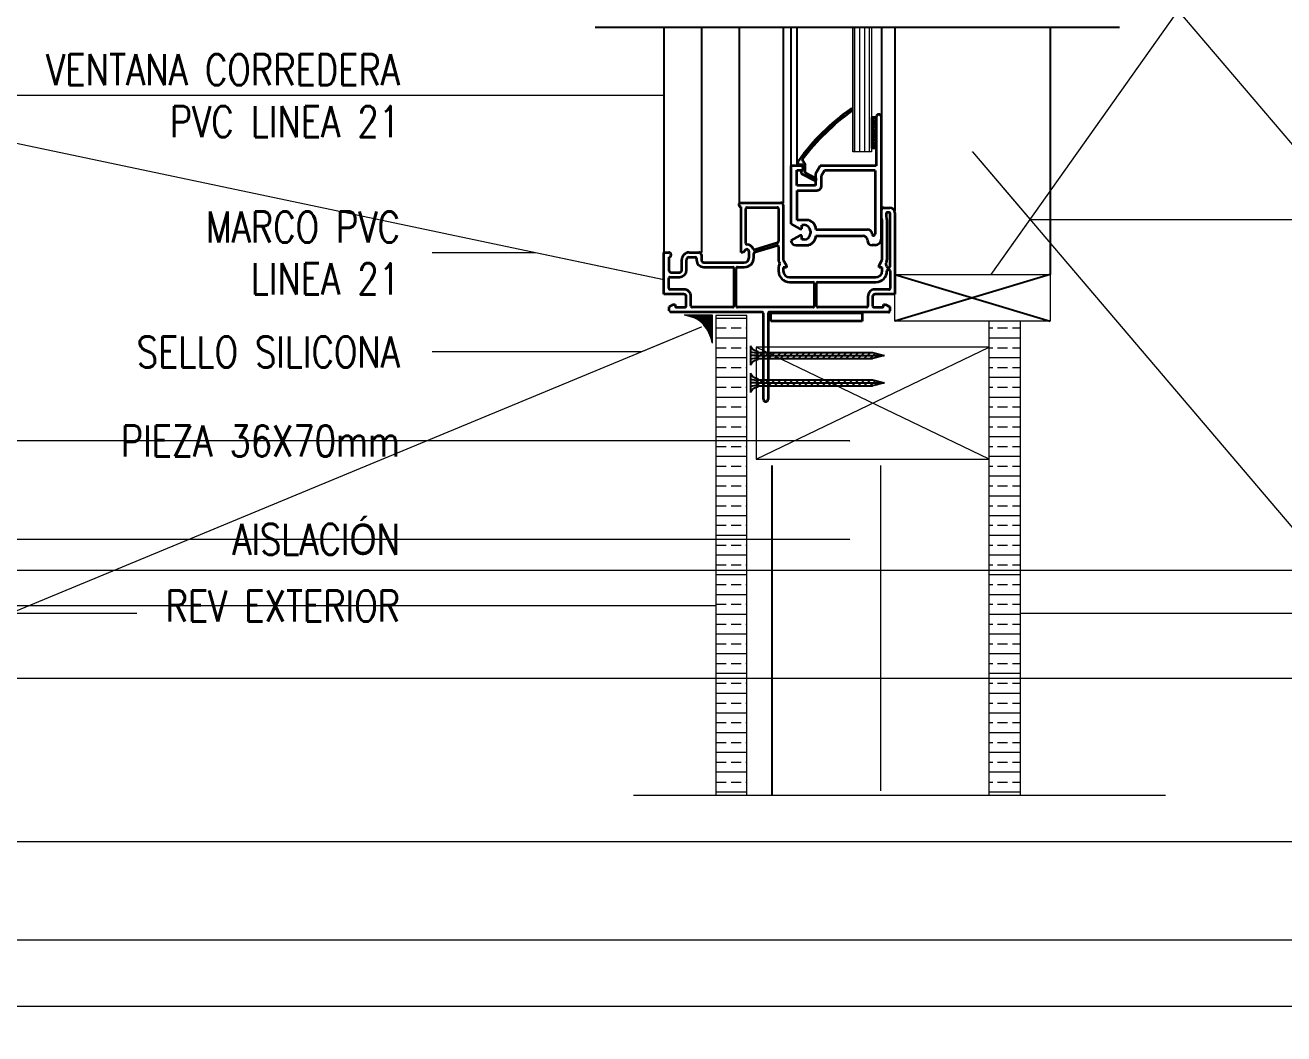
# Model space of a CAD drawing. Header units: metres. Extents: x -2 to 690, y -116 to 73.
# Drawn here: x 182.8921 to 183.2971, y 32.9016 to 33.2261 of the extents above; entities that cross this region are included whole.
import ezdxf

# ---------------------------------------------------------------- set-up
doc = ezdxf.new("R2010")
doc.units = ezdxf.units.M
doc.header["$LTSCALE"] = 5
doc.header["$MEASUREMENT"] = 0
doc.layers.get('0').update_dxf_attribs({"color": 30})
doc.layers.get('DEFPOINTS').update_dxf_attribs({"color": 210})
doc.layers.add('_AUX', color=210, linetype='Continuous', lineweight=18, plot=False)
for name, color, linetype, lineweight in [('A-ANNO-SYMB', 3, 'Continuous', 18), ('A-ANNO-TEXT', 3, 'Continuous', 18), ('A-DETL-PATT', 8, 'Continuous', 18), ('A-ELEV-MBE1', 7, 'Continuous', 35), ('A-ELEV-MBE2', 4, 'Continuous', 25), ('A-FURN', 8, 'Continuous', 18), ('A-WALL-PATT', 8, 'Continuous', 18), ('A-WALL-STUD', 3, 'Continuous', 18)]:
    doc.layers.add(name, color=color, linetype=linetype, lineweight=lineweight)
doc.styles.add('E-ROMANS', font='romans.shx', dxfattribs={"width": 0.8})
doc.dimstyles.new('E-0100_TICK_12', dxfattribs={"dimscale": 0.001, "dimtxt": 120, "dimasz": 120, "dimexe": 60, "dimexo": 40, "dimgap": 60, "dimtad": 0, "dimzin": 0, "dimdsep": 46, "dimtxsty": 'E-ROMANS', "dimblk": 'OBLIQUE', "dimcen": 60, "dimclrd": 256, "dimclre": 256, "dimclrt": 256, "dimadec": 0, "dimazin": 0, "dimtfac": 1, "dimtmove": 1, "dimatfit": 3, "dimldrblk": 'OPEN90', "dimfxl": 1, "dimtfill": 1, "dimtolj": 1, "dimtzin": 0, "dimlwd": -1, "dimarcsym": 0})
pattern_1 = [(0, (-387.7949633107692, 9.630534740723377), (0, 0.00635), []), (0, (-387.7949633107692, 9.633709740723376), (0, 0.00635), [0.003175, -0.0015875])]

# ---------------------------------------------------------------- blocks, each defined once
blk = doc.blocks.new('_Oblique')
at = {"color": 0, "linetype": 'ByBlock', "lineweight": -2}
blk.add_line((-0.5, -0.5), (0.5, 0.5), dxfattribs=at)

msp = doc.modelspace()

# ---------------------------------------------------------------- hatches: boundary and pattern name
at = {"layer": 'A-DETL-PATT'}
h = msp.add_hatch(dxfattribs=at)
h.set_pattern_fill('LINE', color=256, scale=0.0001, angle=45, style=0)
h.set_pattern_definition([(45, (-387.7949633107692, 9.630534740723377), (-0.0002245064030267288, 0.0002245064030267289), [])])
edge = h.paths.add_edge_path()
edge.add_line((183.1132089409314, 33.13284622536403), (183.1041418948727, 33.13284622536403))
edge.add_spline(control_points=[(183.1041418948728, 33.13284622536403), (183.1078364630831, 33.13211709097041), (183.1095518500171, 33.13090981076485), (183.110818958785, 33.12922620784039)], knot_values=[1, 1, 1, 1, 2, 2, 2, 2], weights=[1, 1, 1, 1], degree=3, periodic=0)
edge.add_spline(control_points=[(183.110818958785, 33.12922620784039), (183.1121920432144, 33.1274017954328), (183.1128806782382, 33.12522881485884), (183.1132089409313, 33.12381926815388)], knot_values=[0, 0, 0, 0, 1, 1, 1, 1], weights=[1, 1, 1, 1], degree=3, periodic=0)
edge.add_line((183.1132089409313, 33.12381926815342), (183.1132089409314, 33.13284622536403))
h = msp.add_hatch(dxfattribs=at)
h.set_pattern_fill('BRASS', color=256, scale=0.001, style=0)
h.set_pattern_definition(pattern_1)
h.paths.add_polyline_path([(183.1242767439545, 33.13269084430186), (183.1142767439547, 33.13269084430187), (183.1142767439545, 32.97836472220384), (183.1242767439545, 32.97836472220384)])
h = msp.add_hatch(dxfattribs=at)
h.set_pattern_fill('BRASS', color=256, scale=0.001, style=0)
h.set_pattern_definition(pattern_1)
h.paths.add_polyline_path([(183.2122811363775, 33.13090319648282), (183.2022811363775, 33.13090319648282), (183.2022811363775, 32.97836472220384), (183.2122811363776, 32.97836472220384)])

# ---------------------------------------------------------------- linework, layer by layer
at = {"layer": '_AUX'}
msp.add_lwpolyline([(183.0877977229813, 32.97836472220384), (183.2589925913647, 32.97836472220384)], dxfattribs=at)
at = {"layer": 'A-ANNO-SYMB'}
for p, q in [((183.1584081331951, 33.22535828078063), (183.1584081331951, 33.18537549592102)), ((183.1584081331951, 33.18537549592102), (183.1584081331951, 33.22535828078063)), ((183.159022593127, 33.18537549592102), (183.159022593127, 33.22535828078063)), ((183.1606153285523, 33.18537549592102), (183.1606153285523, 33.22535828078063)), ((183.1622080639775, 33.18537549592102), (183.1622080639775, 33.22535828078063)), ((183.1638007993954, 33.18537549592102), (183.1638007993954, 33.22535828078063)), ((183.1644279206214, 33.22535828078063), (183.1644279206214, 33.18537549592102)), ((183.1644279206214, 33.22535828078063), (183.1644279206214, 33.18537549592102)), ((183.1644279206214, 33.18650022555622), (183.1644279206214, 33.19653320460012)), ((183.1644279206214, 33.18537549592102), (183.1584081331951, 33.18537549592102)), ((183.164364712857, 33.18537549592102), (183.1610759089001, 33.18537549592102)), ((183.1132089409313, 33.13284622536403), (183.1041418948728, 33.13284622536403)), ((183.1132089409313, 33.12381926815388), (183.1132089409313, 33.13284622536403)), ((183.1242767439545, 33.13269084430186), (183.1142767439545, 33.13269084430186))]:
    msp.add_line(p, q, dxfattribs=at)
msp.add_lwpolyline([(183.1719363848805, 33.14595266506322), (183.2219363848805, 33.14595266506322), (183.2219363848804, 33.13090319648282), (183.1719363848805, 33.13090319648282)], close=True, dxfattribs=at)
for points in [[(183.1142767439545, 33.13269084430186), (183.1142767439545, 32.97836472220384)], [(183.1242767439545, 32.97836472220384), (183.1242767439545, 33.13269084430186)], [(183.2022811363775, 32.97836472220384), (183.2022811363775, 33.13090319648282)], [(183.2122811363775, 33.13090319648282), (183.2122811363775, 32.97836472220384)]]:
    msp.add_lwpolyline(points, dxfattribs=at)
msp.add_open_spline([(183.1132089409313, 33.12381926815388), (183.1128806782382, 33.12522881485884), (183.1121920432144, 33.1274017954328), (183.110818958785, 33.12922620784039), (183.1095518500171, 33.13090981076485), (183.1078364630831, 33.13211709097041), (183.1041418948728, 33.13284622536403)], degree=3, knots=[0, 0, 0, 0, 1, 1, 1, 2, 2, 2, 2], dxfattribs=at)
at = {"layer": 'A-ELEV-MBE1'}
for p, q in [((183.1644279206214, 33.19653320460012), (183.1659313440234, 33.19653320460012)), ((183.1644279206214, 33.19576563906404), (183.1649145367758, 33.19576563906404)), ((183.1649146926559, 33.19576544406837), (183.165201385031, 33.19626200981102)), ((183.164914692554, 33.19477231258307), (183.1652013849291, 33.19526887835482)), ((183.1652014759732, 33.19526911080712), (183.1649147835981, 33.19576567654977)), ((183.1652014758713, 33.19626224226332), (183.1650428000633, 33.19653707683565)), ((183.1652012291509, 33.19626220471937), (183.165774613901, 33.19626220471937)), ((183.1652012291509, 33.1952690734378), (183.165774613901, 33.1952690734378)), ((183.1657747696793, 33.19626200986923), (183.1659313440234, 33.19653320460012)), ((183.1657747695774, 33.19526887841303), (183.1659313440234, 33.19554007331854)), ((183.1659313440234, 33.19599120480953), (183.1657748605196, 33.19626224220511)), ((183.1659313440234, 33.19499807352796), (183.1657748606215, 33.19526911074891)), ((183.1659313440234, 33.19658684834386), (183.1659313440234, 33.18086065534399)), ((183.1659313440234, 33.19653320460012), (183.1659313440234, 33.18650022555622)), ((183.1675877888613, 33.15741558991968), (183.1675877888613, 33.19658684834386)), ((183.1644279206214, 33.19477250778246), (183.1649145367758, 33.19477250778246)), ((183.1644279206214, 33.19377937650088), (183.1649145367758, 33.19377937650088)), ((183.1644279206214, 33.19278624521931), (183.1649145367758, 33.19278624521931)), ((183.1644279206214, 33.19179311393773), (183.1649145367758, 33.19179311393773)), ((183.1649146924522, 33.19377918112687), (183.1652013848273, 33.19427574689863)), ((183.1649146923503, 33.19278604967067), (183.1652013847254, 33.19328261544243)), ((183.1649146922412, 33.19179291821447), (183.1652013846235, 33.19228948395713)), ((183.1649146921393, 33.19079978672917), (183.1652013845144, 33.19129635250093)), ((183.1652014760751, 33.19427597932182), (183.1649147837, 33.19477254509357)), ((183.1652014761769, 33.19328284786562), (183.1649147838018, 33.19377941363737)), ((183.1652014762788, 33.19228971640942), (183.1649147839037, 33.19278628218117)), ((183.1652014763806, 33.19129658495322), (183.1649147840056, 33.19179315069587)), ((183.1652012291509, 33.19427594212712), (183.165774613901, 33.19427594212712)), ((183.1652012291509, 33.19328281084555), (183.165774613901, 33.19328281084555)), ((183.1652012291509, 33.19228967956397), (183.165774613901, 33.19228967956397)), ((183.1652012291509, 33.19129654828239), (183.165774613901, 33.19129654828239)), ((183.1657747694756, 33.19427574695683), (183.1659313440234, 33.19454694203696)), ((183.1657747693737, 33.19328261550064), (183.1659313440234, 33.19355381072629)), ((183.1657747692718, 33.19228948401533), (183.1659313440234, 33.19256067944471)), ((183.16577476917, 33.19129635255914), (183.1659313440234, 33.19156754816314)), ((183.1659313440234, 33.19400494224638), (183.1657748607234, 33.19427597926361)), ((183.1659313440234, 33.1930118109648), (183.1657748608252, 33.19328284780741)), ((183.1659313440234, 33.19201867968323), (183.1657748609271, 33.19228971635121)), ((183.1659313440234, 33.19102554840165), (183.165774861029, 33.19129658489501)), ((183.1644279206214, 33.19079998262706), (183.1649145367758, 33.19079998262706)), ((183.1644279206214, 33.18980685134548), (183.1649145367758, 33.18980685134548)), ((183.1644279206214, 33.18881372006391), (183.1649145367758, 33.18881372006391)), ((183.1644279206214, 33.18782058878233), (183.1649145367758, 33.18782058878233)), ((183.1649146920375, 33.18980665527297), (183.1652013844125, 33.19030322104473)), ((183.1649146919356, 33.18881352381678), (183.1652013843107, 33.18931008958853)), ((183.1649146918337, 33.18782039236058), (183.1652013842088, 33.18831695810323)), ((183.1649146917319, 33.18682726087528), (183.165201384107, 33.18732382664703)), ((183.1652014764825, 33.19030345346792), (183.1649147841074, 33.19080001923967)), ((183.1652014765844, 33.18931032201172), (183.1649147842093, 33.18980688778348)), ((183.1652014766935, 33.18831719055552), (183.1649147843112, 33.18881375632728)), ((183.1652014767954, 33.18732405909932), (183.1649147844203, 33.18782062484198)), ((183.1652012291509, 33.19030341700082), (183.165774613901, 33.19030341700082)), ((183.1652012291509, 33.18931028571924), (183.165774613901, 33.18931028571924)), ((183.1652012291509, 33.18831715440857), (183.165774613901, 33.18831715440857)), ((183.1652012291509, 33.18732402312699), (183.165774613901, 33.18732402312699)), ((183.1657747690681, 33.19030322110294), (183.1659313440234, 33.19057441688156)), ((183.165774768959, 33.18931008964674), (183.1659313440234, 33.18958128559998)), ((183.1657747688571, 33.18831695816144), (183.1659313440234, 33.18858815431841)), ((183.1657747687553, 33.18732382670524), (183.1659313440234, 33.18759502303683)), ((183.1659313440234, 33.19003241712008), (183.1657748611308, 33.19030345340971)), ((183.1659313440234, 33.1890392858094), (183.16577486124, 33.18931032195351)), ((183.1659313440234, 33.18804615452783), (183.1657748613418, 33.18831719049732)), ((183.1659313440234, 33.18705302324625), (183.1657748614437, 33.18732405904112)), ((183.1644279206214, 33.18682745750075), (183.1649145367758, 33.18682745750075)), ((183.1659313440234, 33.18650022555622), (183.1644279206214, 33.18650022555622)), ((183.1651014970614, 33.18650409779175), (183.1649147845222, 33.18682749338578)), ((183.1658748826578, 33.18650409779175), (183.1659313440234, 33.18660189172616)), ((183.1417440129574, 33.18086065534399), (183.1384921496413, 33.18086065534399)), ((183.1384921496413, 33.18086065534399), (183.1384921496413, 33.16221849401146)), ((183.1404034321515, 33.1794340546675), (183.1417440129574, 33.1794340546675)), ((183.1404034321515, 33.17448971364311), (183.1404034321515, 33.1794340546675)), ((183.1409949007487, 33.18126317881061), (183.1423338605075, 33.18125621807658)), ((183.1423053849633, 33.17934424542719), (183.1417933308315, 33.17888798744198)), ((183.1423153208437, 33.18125550209325), (183.1423053849633, 33.17934424542719)), ((183.1430661156249, 33.17861469121081), (183.1430798235145, 33.18125152776148)), ((183.1478945255351, 33.18086065534399), (183.1464232195779, 33.17831227866364)), ((183.1659313440234, 33.18086065534399), (183.1478945255351, 33.18086065534399)), ((183.1483345020809, 33.17780015206327), (183.1492326030041, 33.17935570849468)), ((183.1655490875185, 33.17935570849468), (183.1492326030041, 33.17935570849468)), ((183.1655490875185, 33.17935570849468), (183.1655490875185, 33.15887237848611)), ((183.1417933308315, 33.17888798744198), (183.1417784723583, 33.17842325771008)), ((183.1417784723583, 33.17842325771008), (183.1461142550527, 33.17616544977309)), ((183.1464673592111, 33.17684353351606), (183.1430661156249, 33.17861469121081)), ((183.1464232195779, 33.17831227866364), (183.1464232195779, 33.17448971364311)), ((183.1483345020809, 33.17448971364311), (183.1483345020809, 33.17780015206327)), ((183.1464232195779, 33.17448971364311), (183.1404034321515, 33.17448971364311)), ((183.1405308509841, 33.17296068765236), (183.1468054760756, 33.17296068765236)), ((183.1405308509841, 33.1634032718047), (183.1405308509841, 33.17296068765236)), ((183.1217996308099, 33.1680852440094), (183.1217996308099, 33.1685968435394)), ((183.1221833304574, 33.16898054320146), (183.1352291185088, 33.16898054320146)), ((183.1224391302297, 33.16770154437646), (183.1221833304574, 33.16770154437646)), ((183.1224391302297, 33.15299305784529), (183.1224391302297, 33.16770154437646)), ((183.1239739288197, 33.15593170819002), (183.1239739288197, 33.1670620449494)), ((183.1243576284672, 33.16744574461146), (183.1340780195663, 33.16744574461146)), ((183.1344617192138, 33.1670620449494), (183.1344617192138, 33.15650818295208)), ((183.1359965178038, 33.16821314390646), (183.1359965178038, 33.15062133440179)), ((183.1683551881563, 33.16739458464681), (183.1702736864011, 33.16739458464681)), ((183.1435131438614, 33.1634032718047), (183.1405308509841, 33.1634032718047)), ((183.1675877888613, 33.16394128780476), (183.1675877888613, 33.16662718535181)), ((183.1678435886263, 33.15062133440179), (183.1678435886263, 33.16357953231446)), ((183.1691225874586, 33.16547608639476), (183.1691225874586, 33.16451470325947)), ((183.1693783872236, 33.16355758817181), (183.1693783872236, 33.15062133440179)), ((183.1700178866361, 33.16585978605681), (183.1695062871061, 33.16585978605681)), ((183.1704015862836, 33.14859330187565), (183.1704015862836, 33.16547608639476)), ((183.1719363848809, 33.16573188615976), (183.1719363848809, 33.13956357013913)), ((183.1384921496413, 33.16221849401146), (183.1412953639868, 33.16060005747377)), ((183.1412953639868, 33.16060005747377), (183.1419324581568, 33.16060005747377)), ((183.1419324581568, 33.16060005747377), (183.1419324581568, 33.16182408090927)), ((183.141982623047, 33.16187424581395), (183.1427325780881, 33.16187424581395)), ((183.1447391738969, 33.15986765000517), (183.1447391738969, 33.15916734804878)), ((183.1465230375746, 33.16039337810608), (183.1630729482916, 33.16039337810608)), ((183.1645778951481, 33.15887237848611), (183.1645778951481, 33.15888843125677)), ((183.1268034432053, 33.15308042710777), (183.1339658366399, 33.15527019052197)), ((183.1341902024854, 33.15614124916274), (183.1268309308564, 33.1538912940504)), ((183.1344617192138, 33.15490325673264), (183.1344617192138, 33.15062133440179)), ((183.1412953639868, 33.15843494058018), (183.1384946811361, 33.15681796560776)), ((183.1400211756466, 33.15537688856958), (183.1442294985666, 33.15537688856958)), ((183.1405308509841, 33.15537688856958), (183.1435131438614, 33.15537688856958)), ((183.1419324581568, 33.15843494058018), (183.1412953639868, 33.15843494058018)), ((183.1419324581568, 33.15716075224), (183.1419324581568, 33.15843494058018)), ((183.1427325780881, 33.15716075224), (183.1419324581568, 33.15716075224)), ((183.1465230375746, 33.1583867822973), (183.161568001435, 33.1583867822973)), ((183.1655490875185, 33.15537688856958), (183.1645778951481, 33.15537688856958)), ((183.0976265529592, 33.15299305784529), (183.0991613515492, 33.15299305784529)), ((183.0976265529592, 33.13956357013913), (183.0976265529592, 33.15299305784529)), ((183.0991613515492, 33.15145825925529), (183.0991613515492, 33.14736546298619)), ((183.1033820476862, 33.14736546298619), (183.1033820476862, 33.15069085996029)), ((183.1049168462762, 33.14736546298619), (183.1049168462762, 33.15069085996029)), ((183.1056842455785, 33.15299305784529), (183.1088817426483, 33.15299305784529)), ((183.1056842455785, 33.15145825925529), (183.1077306436985, 33.15145825925529)), ((183.1081143433533, 33.15107455959324), (183.1081143433533, 33.15056296006324)), ((183.1096491419433, 33.15222565855029), (183.1096491419433, 33.15056296006324)), ((183.1230786296422, 33.15299305784529), (183.1224391302297, 33.15299305784529)), ((183.1239894456797, 33.15390387389007), (183.1230786296422, 33.15299305784529)), ((183.1249971278797, 33.15133035935824), (183.1249971278797, 33.15324885761029)), ((183.1265319264769, 33.15133035935824), (183.1265319264769, 33.15271349328933)), ((183.0999287508514, 33.14659806369119), (183.1026146483912, 33.14659806369119)), ((183.1104165412383, 33.14979556076824), (183.1234623292897, 33.14979556076824)), ((183.1104165412383, 33.14826076217824), (183.1197532326899, 33.14826076217824)), ((183.1201369323374, 33.14787706251619), (183.1201369323374, 33.13572657366413)), ((183.1209043316324, 33.13572657366413), (183.1209043316324, 33.14787706251619)), ((183.1212880312799, 33.14826076217824), (183.1234623292897, 33.14826076217824)), ((183.1344617192138, 33.1482096022136), (183.1344617192138, 33.14705850328565)), ((183.1346673432329, 33.14985393510679), (183.1348210374111, 33.14958772897617)), ((183.1359965178038, 33.15062133440179), (183.137019716871, 33.14884910164065)), ((183.1359965178038, 33.1482096022136), (183.1359965178038, 33.14705850328565)), ((183.137019716871, 33.1482096022136), (183.1359965178038, 33.1482096022136)), ((183.137019716871, 33.14884910164065), (183.137019716871, 33.1482096022136)), ((183.1668203895663, 33.14884910164065), (183.1678435886263, 33.15062133440179)), ((183.1668203895663, 33.1482096022136), (183.1668203895663, 33.14884910164065)), ((183.1678435886263, 33.1482096022136), (183.1668203895663, 33.1482096022136)), ((183.1678435886263, 33.14705850328565), (183.1678435886263, 33.1482096022136)), ((183.1691727631972, 33.14985393510679), (183.1690190690263, 33.14958772897617)), ((183.1697233253347, 33.1482096022136), (183.1700178866361, 33.1482096022136)), ((183.1697620868711, 33.1474422029186), (183.1700178866361, 33.1474422029186)), ((183.1704015862836, 33.14705850328565), (183.1704015862836, 33.14148206839118)), ((183.0991613515492, 33.14148206839118), (183.0991613515492, 33.14467956546824)), ((183.0995450512039, 33.14506326510119), (183.1026146483912, 33.14506326510119)), ((183.138042915931, 33.14501210516565), (183.1657971905063, 33.14501210516565)), ((183.138042915931, 33.14347730654654), (183.1455890090204, 33.14347730654654)), ((183.1459727086679, 33.1430936069136), (183.1459727086679, 33.13572657366413)), ((183.1467401079629, 33.13572657366413), (183.1467401079629, 33.1430936069136)), ((183.1471238076104, 33.14347730654654), (183.1657971905063, 33.14347730654654)), ((183.1040215470987, 33.13956357013913), (183.0976265529592, 33.13956357013913)), ((183.1040215470987, 33.14109836872913), (183.0995450512039, 33.14109836872913)), ((183.1047889463937, 33.13572657366413), (183.1047889463937, 33.13879617084413)), ((183.106323744991, 33.13572657366413), (183.106323744991, 33.13879617084413)), ((183.163239192849, 33.13879617084413), (183.163239192849, 33.13572657366413)), ((183.164773991439, 33.13879617084413), (183.164773991439, 33.13572657366413)), ((183.1700178866361, 33.14109836872913), (183.1655413907413, 33.14109836872913)), ((183.1719363848809, 33.13956357013913), (183.1655413907413, 33.13956357013913)), ((183.0992892514317, 33.13547020567594), (183.100619410214, 33.13623817319413)), ((183.0992892514317, 33.13419177507413), (183.0992892514317, 33.13547020567594)), ((183.100619410214, 33.13623817319413), (183.1012589096338, 33.13623817319413)), ((183.1012589096338, 33.13623817319413), (183.1012589096338, 33.13572657366413)), ((183.1016426092813, 33.13534287400208), (183.1044052467462, 33.13534287400208)), ((183.1197532326899, 33.13534287400208), (183.1067074446385, 33.13534287400208)), ((183.1455890090204, 33.13534287400208), (183.1212880312799, 33.13534287400208)), ((183.1628554932015, 33.13534287400208), (183.1471238076104, 33.13534287400208)), ((183.1651576910865, 33.13534287400208), (183.1679203285587, 33.13534287400208)), ((183.1683040282062, 33.13623817319413), (183.1689435276187, 33.13623817319413)), ((183.1683040282062, 33.13572657366413), (183.1683040282062, 33.13623817319413)), ((183.1689435276187, 33.13623817319413), (183.1702736864011, 33.13547020567594)), ((183.1702736864011, 33.13547020567594), (183.1702736864011, 33.13419177507413)), ((183.1292178240167, 33.13380807541208), (183.0996729510864, 33.13380807541208)), ((183.1296015236642, 33.1057980010718), (183.1296015236642, 33.13342437577913)), ((183.1311363222615, 33.13342437577913), (183.1311363222615, 33.1057980010718)), ((183.1698899867536, 33.13380807541208), (183.131520021909, 33.13380807541208)), ((183.1319887712873, 33.13090319648282), (183.1319887712873, 33.13352444656439)), ((183.1319887712873, 33.13352444656439), (183.1613832685528, 33.13352444656439)), ((183.1613832685528, 33.13090319648282), (183.1319887712873, 33.13090319648282)), ((183.1613832685528, 33.13352444656439), (183.1613832685528, 33.13090319648282))]:
    msp.add_line(p, q, dxfattribs=at)
for centre, radius, start, end in [((183.1995994544573, 33.13988727018795), 0.07253506656598856, 125.246622731859, 144.1106929155052), ((183.1996168264268, 33.13987234333251), 0.07185558241719281, 125.2685210466926, 143.0425323013148), ((183.1579252163564, 33.1988267495806), 0.0003511542609736552, 305.025116458538, 128.6312902337238), ((183.1667595664424, 33.19658684834386), 0.0008282224189315457, 0, 180), ((183.1437031029569, 33.18305119384429), 0.001504946850997689, 179.1507055375156, 232.3017215870844), ((183.1413721360471, 33.1818997850325), 0.0007399824036092713, 136.5313146265061, 239.4748936502724), ((183.1417440129574, 33.18014735500574), 0.0007133003382477909, 270, 90), ((183.1423153208561, 33.18125550210985), 0.0007645129888598988, 359.7021444799165, 52.30172183388997), ((183.1462908071319, 33.17650449164458), 0.0003822564941151195, 242.4922818172628, 62.49228181726271), ((183.1468054760828, 33.17448971365039), 0.001529025998024736, 269.9999997273529, 359.9999997273545), ((183.1221833304647, 33.16859684354668), 0.0003836996547761374, 90.00000108647829, 180.0000010864791), ((183.1221833304501, 33.16808524401668), 0.0003836996402242221, 180.0000010864791, 270.0000010864783), ((183.1243576284744, 33.16706204495668), 0.0003836996547761374, 90.00000108647829, 180.0000010864791), ((183.134078019559, 33.16706204495668), 0.0003836996547761374, 359.9999989135209, 89.99999891352171), ((183.1352291185088, 33.16821314390646), 0.0007673992950003594, 0, 90), ((183.1683551881563, 33.16662718535181), 0.0007673992950003594, 90, 180), ((183.1702736863975, 33.1657318861634), 0.001662698483414715, 359.9999998746367, 89.99999987463588), ((183.1435131438687, 33.1603933780988), 0.003009893705893774, 1.385036401581292e-07, 90.0000001385024), ((183.1679714885042, 33.16394128780806), 0.0003836996428212558, 180.0000004933717, 250.5287798595764), ((183.1695062871134, 33.16547608640204), 0.0003836996547761374, 90.00000108647829, 180.0000010864791), ((183.1695062871183, 33.16451470325038), 0.0003836996597019749, 179.9999986416359, 209.9264335086616), ((183.1678435886319, 33.16355758816642), 0.001534798591663389, 2.013277882258931e-07, 29.92643506781569), ((183.1700178866288, 33.16547608640204), 0.0003836996547761374, 359.9999989135209, 89.99999891352171), ((183.1427325780881, 33.15986765000517), 0.002006595808779821, 0, 90), ((183.1427325780881, 33.15916734804878), 0.002006595808779821, 270, 0), ((183.1630729482952, 33.15888843125313), 0.001504946852946887, 1.385036401581292e-07, 90.0000001385024), ((183.1630729482952, 33.15888843125313), 0.001504946852946887, 1.385036401581292e-07, 90.0000001385024), ((183.1650634913333, 33.15887237848611), 0.0004855961851717439, 180, 0), ((183.1243576284757, 33.15593170817984), 0.0003836996559858365, 179.9999984793004, 267.2705958442971), ((183.1242297285987, 33.15324885760472), 0.002302197882452162, 22.0739953738582, 87.27059776278729), ((183.1340780195663, 33.15490325672607), 0.0003836996475570232, 9.803774319023081e-07, 107.0000009793589), ((183.1340780195715, 33.15650818295693), 0.0003836996422761431, 286.9999992774416, 359.9999992761224), ((183.1400211756616, 33.15690591458612), 0.001529026016543924, 183.2974508048973, 269.9999994357376), ((183.1435131438541, 33.15838678229002), 0.003009893720445689, 270.0000001385024, 1.385036401581292e-07), ((183.1615680014386, 33.15688183544435), 0.001504946852946887, 1.385036401581292e-07, 90.0000001385024), ((183.1615680014386, 33.15688183544435), 0.001504946852946887, 1.385036401581292e-07, 90.0000001385024), ((183.1645778951591, 33.15688183543708), 0.001504946867498802, 179.9999995844886, 269.9999995844862), ((183.1655490875148, 33.15741558991604), 0.002038701346464222, 270.0000001022402, 1.022418563459517e-07), ((183.0991613515492, 33.15222565855029), 0.0007673992950003594, 270, 90), ((183.1056842455748, 33.15069085995665), 0.002302197888639057, 89.99999990945851, 179.9999999094597), ((183.1056842455748, 33.15069085995665), 0.0007673992986383382, 89.99999972838205, 179.99999972838), ((183.1077306436949, 33.15107455959688), 0.0003836996584141161, 359.9999994567604, 89.99999945675759), ((183.1088817426483, 33.15222565855029), 0.0007673992950003594, 0, 90), ((183.1234623292897, 33.15133035935824), 0.001534798590000719, 270, 0), ((183.1234623292933, 33.15133035936188), 0.003069597183639416, 269.9999999320939, 359.9999999320947), ((183.1242607622878, 33.15363255726689), 0.0003836996375997587, 91.91978402502494, 134.9999984160292), ((183.1242297285843, 33.15324885760943), 0.0007673992953947106, 6.43239449889174e-08, 88.64253839246842), ((183.1267187479337, 33.15425822784569), 0.0003836996459306396, 202.0739954711325, 287.0000004966825), ((183.1269156261389, 33.15271349329904), 0.0003836996619326127, 107.0000014494818, 180.0000014501416), ((183.0999287508478, 33.14736546298982), 0.0007673992986383382, 180.0000002716195, 270.0000002716179), ((183.1026146483912, 33.14736546298619), 0.0007673992950003594, 270, 0), ((183.1026146483912, 33.14736546298619), 0.002302197885001078, 270, 0), ((183.1104165412383, 33.15056296006324), 0.002302197885001078, 180, 270), ((183.1104165412383, 33.15056296006324), 0.0007673992950003594, 180, 270), ((183.1197532326826, 33.14787706252346), 0.0003836996547761374, 359.9999989135209, 89.99999891352171), ((183.1212880312872, 33.14787706252346), 0.0003836996547761374, 90.00000108647829, 180.0000010864791), ((183.1359965178026, 33.15062133439765), 0.001534798588897601, 179.9999998452242, 209.9999998450657), ((183.1359965178082, 33.1482096022127), 0.001534798594475043, 141.8052627427243, 179.9999999665778), ((183.138042915942, 33.14705850327474), 0.003581196728191571, 179.9999998253872, 269.9999998253852), ((183.1344887437644, 33.14939587914647), 0.0003836996543840679, 321.8052632118174, 30.00000043352963), ((183.1380429159274, 33.14705850328929), 0.002046398123638937, 180.0000001018571, 270.0000001018559), ((183.1657971904954, 33.14705850327474), 0.003581196728191571, 270.0000001746148, 1.746127573455965e-07), ((183.1657971905063, 33.14705850328565), 0.002046398120000958, 270, 0), ((183.169351362673, 33.14939587914646), 0.0003836996543724259, 149.9999995651803, 218.1947367892878), ((183.1678435886517, 33.14820960221859), 0.001534798573072198, 11.5369594150486, 38.19473760611011), ((183.1678435886311, 33.15062133441122), 0.001534798592523255, 329.9999996479254, 359.9999996480082), ((183.1697233253418, 33.14859330186684), 0.0003836996532423073, 191.5369579585572, 269.9999989259891), ((183.1697620868638, 33.14705850327837), 0.0003836996402242221, 89.99999891352171, 179.9999989135205), ((183.1700178866288, 33.14859330186837), 0.0003836996547761374, 270.0000010864783, 1.086479107631934e-06), ((183.1700178866434, 33.14705850327837), 0.0003836996402242221, 1.086479107631934e-06, 90.00000108647829), ((183.099545051193, 33.14467956545732), 0.000383699643862201, 89.9999983702793, 179.9999983702809), ((183.1455890090276, 33.14309360690632), 0.0003836996402242221, 1.086479107631934e-06, 90.00000108647829), ((183.1471238076031, 33.14309360690632), 0.0003836996402242221, 89.99999891352171, 179.9999989135205), ((183.0995450512076, 33.14148206838755), 0.0003836996584141161, 179.9999994567605, 269.9999994567576), ((183.1040215471023, 33.13879617084049), 0.002302197888639057, 9.053985778416132e-08, 90.0000000905415), ((183.1040215470987, 33.13879617084413), 0.0007673992950003594, 0, 90), ((183.1655413907377, 33.13879617084049), 0.002302197888639057, 89.99999990945851, 179.9999999094597), ((183.1655413907377, 33.13879617084049), 0.0007673992986383382, 89.99999972838205, 179.99999972838), ((183.1700178866288, 33.14148206838391), 0.0003836996547761374, 270.0000010864783, 1.086479107631934e-06), ((183.1016426092886, 33.13572657365685), 0.0003836996547761374, 179.9999989135209, 269.9999989135217), ((183.1044052467389, 33.13572657365685), 0.0003836996547761374, 270.0000010864783, 1.086479107631934e-06), ((183.1067074446458, 33.13572657365685), 0.0003836996547761374, 179.9999989135209, 269.9999989135217), ((183.1197532326826, 33.13572657365685), 0.0003836996547761374, 270.0000010864783, 1.086479107631934e-06), ((183.1212880312872, 33.13572657365685), 0.0003836996547761374, 179.9999989135209, 269.9999989135217), ((183.1455890090131, 33.13572657365685), 0.0003836996547761374, 270.0000010864783, 1.086479107631934e-06), ((183.1471238076176, 33.13572657365685), 0.0003836996547761374, 179.9999989135209, 269.9999989135217), ((183.1628554931943, 33.13572657365685), 0.0003836996547761374, 270.0000010864783, 1.086479107631934e-06), ((183.1651576910938, 33.13572657365685), 0.0003836996547761374, 179.9999989135209, 269.9999989135217), ((183.1679203285514, 33.13572657365685), 0.0003836996547761374, 270.0000010864783, 1.086479107631934e-06), ((183.129217824024, 33.13342437577185), 0.0003836996402242221, 1.086479107631934e-06, 90.00000108647829), ((183.1315200219017, 33.13342437577185), 0.0003836996402242221, 89.99999891352171, 179.9999989135205), ((183.1698899867463, 33.13419177506685), 0.0003836996547761374, 270.0000010864783, 1.086479107631934e-06), ((183.1303689229628, 33.1057980010718), 0.0007673992986383382, 180, 0)]:
    msp.add_arc(centre, radius, start, end, dxfattribs=at)
at = {"layer": 'A-ELEV-MBE2'}
for p, q in [((183.0976265529592, 33.22535828078063), (183.0976265529592, 33.15302478850018)), ((183.1096491419433, 33.22535828078063), (183.1096491419433, 33.15302478850018)), ((183.1217996308099, 33.22535828078063), (183.1217996308099, 33.16898054320146)), ((183.1359965178038, 33.22535828078063), (183.1359965178038, 33.16898054320146)), ((183.1384921496413, 33.22535828078063), (183.1384921496413, 33.18062280056429)), ((183.1403961041272, 33.22535828078063), (183.1403961041272, 33.18086065534399)), ((183.1675877888613, 33.22535828078063), (183.1675877888613, 33.19657712763538)), ((183.1719363848809, 33.22535828078063), (183.1719363848809, 33.16634147141841)), ((183.2219363848807, 33.22535828078063), (183.2219363848805, 33.14595266506322)), ((183.1254878319653, 33.12299186575356), (183.1254878319653, 33.11670925074387)), ((183.1277235791042, 33.11984707725597), (183.1254878319653, 33.11984707725597)), ((183.1267182969371, 33.11985055824871), (183.1647425210379, 33.11985055824871)), ((183.1277235791042, 33.12138419766225), (183.1277235791042, 33.11831691886428)), ((183.1277235791042, 33.12085385616766), (183.1647425210379, 33.12085385616766)), ((183.1277235791042, 33.11914468282149), (183.1294327524286, 33.12085385616766)), ((183.1277235791042, 33.11884726035888), (183.1647425210379, 33.11884726035888)), ((183.1293497794525, 33.11884726035888), (183.1313563752613, 33.12085385616766)), ((183.1312734022779, 33.11884726035888), (183.1332799980867, 33.12085385616766)), ((183.1331970251033, 33.11884726035888), (183.1352036209121, 33.12085385616766)), ((183.1351206479287, 33.11884726035888), (183.1371272437375, 33.12085385616766)), ((183.1370442707542, 33.11884726035888), (183.1390508665629, 33.12085385616766)), ((183.1389678935796, 33.11884726035888), (183.1409744893884, 33.12085385616766)), ((183.140891516405, 33.11884726035888), (183.1428981122138, 33.12085385616766)), ((183.1428151392377, 33.11884726035888), (183.1448217350392, 33.12085385616766)), ((183.1447387620631, 33.11884726035888), (183.1467453578719, 33.12085385616766)), ((183.1466623848885, 33.11884726035888), (183.1486689806973, 33.12085385616766)), ((183.1485860077139, 33.11884726035888), (183.1505926035227, 33.12085385616766)), ((183.1505096305393, 33.11884726035888), (183.1525162263481, 33.12085385616766)), ((183.1524332533648, 33.11884726035888), (183.1544398491735, 33.12085385616766)), ((183.1543568761902, 33.11884726035888), (183.156363471999, 33.12085385616766)), ((183.1562804990156, 33.11884726035888), (183.1582870948244, 33.12085385616766)), ((183.1582041218483, 33.11884726035888), (183.1602107176571, 33.12085385616766)), ((183.1601277446737, 33.11884726035888), (183.1621343404825, 33.12085385616766)), ((183.1620513674991, 33.11884726035888), (183.1640579633079, 33.12085385616766)), ((183.1639749903245, 33.11884726035888), (183.1657216824372, 33.12059395247152)), ((183.1647425210379, 33.12085385616766), (183.1685223463776, 33.11985055824871)), ((183.1685223463776, 33.11985055824871), (183.1647425210379, 33.11884726035888)), ((183.1647425210379, 33.11985055824871), (183.1685223463776, 33.11985055824871)), ((183.1663163669203, 33.11926501412191), (183.1672418101719, 33.12019045737352)), ((183.1254878319653, 33.11418168656192), (183.1254878319653, 33.10789907155223)), ((183.1277235791042, 33.11103689806433), (183.1254878319653, 33.11103689806433)), ((183.1277235791042, 33.11257401847061), (183.1277235791042, 33.10950673964354)), ((183.1277235791042, 33.11204367694691), (183.1647425210379, 33.11204367694691)), ((183.1277235791042, 33.11033450362984), (183.1294327524286, 33.11204367694691)), ((183.1277235791042, 33.11104037905707), (183.1647425210379, 33.11104037905707)), ((183.1293497794525, 33.11003708116723), (183.1313563752613, 33.11204367694691)), ((183.1312734022779, 33.11003708116723), (183.1332799980867, 33.11204367694691)), ((183.1331970251033, 33.11003708116723), (183.1352036209121, 33.11204367694691)), ((183.1351206479287, 33.11003708116723), (183.1371272437375, 33.11204367694691)), ((183.1370442707542, 33.11003708116723), (183.1390508665629, 33.11204367694691)), ((183.1389678935796, 33.11003708116723), (183.1409744893884, 33.11204367694691)), ((183.140891516405, 33.11003708116723), (183.1428981122138, 33.11204367694691)), ((183.1428151392377, 33.11003708116723), (183.1448217350392, 33.11204367694691)), ((183.1447387620631, 33.11003708116723), (183.1467453578719, 33.11204367694691)), ((183.1466623848885, 33.11003708116723), (183.1486689806973, 33.11204367694691)), ((183.1485860077139, 33.11003708116723), (183.1505926035227, 33.11204367694691)), ((183.1505096305393, 33.11003708116723), (183.1525162263481, 33.11204367694691)), ((183.1524332533648, 33.11003708116723), (183.1544398491735, 33.11204367694691)), ((183.1543568761902, 33.11003708116723), (183.156363471999, 33.11204367694691)), ((183.1562804990156, 33.11003708116723), (183.1582870948244, 33.11204367694691)), ((183.1582041218483, 33.11003708116723), (183.1602107176571, 33.11204367694691)), ((183.1601277446737, 33.11003708116723), (183.1621343404825, 33.11204367694691)), ((183.1620513674991, 33.11003708116723), (183.1640579633079, 33.11204367694691)), ((183.1639749903245, 33.11003708116723), (183.1657216824372, 33.11178377325078)), ((183.1647425210379, 33.11204367694691), (183.1685223463776, 33.11104037905707)), ((183.1685223463776, 33.11104037905707), (183.1647425210379, 33.11003708116723)), ((183.1647425210379, 33.11104037905707), (183.1685223463776, 33.11104037905707)), ((183.1663163669203, 33.11045483493027), (183.1672418101719, 33.11138027818188)), ((183.1277235791042, 33.11003708116723), (183.1647425210379, 33.11003708116723)), ((183.1322811363775, 33.08449736447439), (183.1322811363771, 32.97836472220385))]:
    msp.add_line(p, q, dxfattribs=at)
for points in [[(183.1719363848805, 33.14595266506322), (183.2219363848804, 33.13090319648282)], [(183.2219363848805, 33.14595266506322), (183.1719363848805, 33.13090319648282)]]:
    msp.add_lwpolyline(points, dxfattribs=at)
for centre, radius, start, end in [((183.1282030108445, 33.1241398005896), 0.002947872238337978, 202.9178753225744, 260.6400363233981), ((183.1298794397102, 33.1381424166264), 0.01765874507028412, 255.5998109815116, 262.9875746463818), ((183.1298794397102, 33.10155173791464), 0.01765874507028423, 97.01242535361818, 104.4001890184884), ((183.1282030108709, 33.1155613159224), 0.002947872256980994, 99.35996413685716, 157.0821251378811), ((183.1282030108445, 33.11532962139795), 0.002947872238337978, 202.9178753225744, 260.6400363233981), ((183.1298794394848, 33.12933223742021), 0.01765874502832295, 255.5998117016177, 262.9875753664925), ((183.1298794397102, 33.092741558723), 0.01765874507028423, 97.01242535361818, 104.4001890184884), ((183.1282030108445, 33.10675113671621), 0.002947872238328893, 99.35996367652929, 157.0821246775433)]:
    msp.add_arc(centre, radius, start, end, dxfattribs=at)
at = {"layer": 'A-FURN'}
msp.add_arc((183.0996729510901, 33.13419177507049), 0.0003836996584141161, 179.9999994567605, 269.9999994567576, dxfattribs=at)
at = {"layer": 'A-WALL-PATT', "ltscale": 0.075}
msp.add_line((183.1672811363775, 33.08449736447439), (183.1672811363775, 32.97972004175938), dxfattribs=at)
at = {"layer": 'A-WALL-STUD'}
for p, q in [((183.2022811363775, 33.08649736447437), (183.1272811363775, 33.12249736447437)), ((183.1272811363775, 33.08649736447437), (183.2022811363775, 33.12249736447437))]:
    msp.add_line(p, q, dxfattribs=at)
msp.add_lwpolyline([(183.2022811363775, 33.08649736447437), (183.2022811363775, 33.12249736447437), (183.1272811363775, 33.12249736447437), (183.1272811363775, 33.08649736447437), (183.2022811363775, 33.08649736447437)], dxfattribs=at)
at = {"layer": 'DEFPOINTS'}
msp.add_line((183.244155366918, 33.22535828078063), (183.0754573718425, 33.22535828078063), dxfattribs=at)

# ---------------------------------------------------------------- texts
at = {"layer": 'A-ANNO-TEXT', "char_height": 0.01, "attachment_point": 6, "style": 'E-ROMANS'}
for s, insert in [('VENTANA CORREDERA\\PPVC LINEA 21', (183.0126889387791, 33.20344276460477)), ('MARCO PVC\\PLINEA 21', (183.0126889387791, 33.15283219181909)), ('SELLO SILICONA', (183.0126889387791, 33.12099299003327)), ('PIEZA 36X70mm', (183.0126889387791, 33.09232213406369)), ('AISLACI{\\fArial|b0|i0|c0|p34;Ó}N', (183.0126889387791, 33.06064945755713)), ('REV EXTERIOR', (183.0126889387791, 33.03924914247406))]:
    msp.add_mtext(s, dxfattribs=dict(at, insert=insert))

# ---------------------------------------------------------------- leaders
at = {"layer": 'A-ANNO-TEXT', "annotation_type": 0, "has_hookline": 1, "hookline_direction": 1, "horizontal_direction": (-1, 0, 0)}
for points in [[(181.9356900324802, 34.10119526251685), (181.9637346655773, 34.03686182709526), (182.016401162854, 34.03686182709526)], [(181.9186058273496, 33.14595266506322), (181.9311459727689, 33.16364265690925), (182.0272754805248, 33.16364265690925)], [(183.2028723483923, 33.14595266506322), (183.2154124938116, 33.16364265690925), (183.3115420015675, 33.16364265690925)], [(181.901669863838, 33.8800860555689), (181.920145972769, 33.85835814396673), (182.0162754805249, 33.85835814396673)], [(181.9466900324801, 33.40647977545936), (181.9747346655772, 33.34214634003777), (182.0274011628539, 33.34214634003777)], [(183.2309565535227, 33.40647977545936), (183.2590011866198, 33.34214634003777), (183.3116676838966, 33.34214634003777)], [(181.9126698638379, 32.60696252949637), (181.9311459727689, 32.62869044109854), (182.0272754805248, 32.62869044109854)], [(183.1969363848805, 32.60696252949637), (183.2154124938116, 32.62869044109854), (183.3115420015675, 32.62869044109854)], [(181.9126698638379, 33.30860447896799), (181.9311459727689, 33.28687656736582), (182.0272754805248, 33.28687656736582)], [(183.1969363848805, 33.30860447896799), (183.2154124938116, 33.28687656736582), (183.3115420015675, 33.28687656736582)], [(181.9186058273496, 32.39498005901671), (181.9311459727689, 32.41267005086274), (182.0272754805248, 32.41267005086274)], [(183.2028723483923, 32.39498005901671), (183.2154124938116, 32.41267005086274), (183.3115420015675, 32.41267005086274)], [(181.9126698638379, 33.18537056851142), (181.9311459727689, 33.16364265690925), (182.0272754805248, 33.16364265690925)], [(183.1969363848805, 33.18537056851142), (183.2154124938116, 33.16364265690925), (183.3115420015675, 33.16364265690925)], [(181.9280146153348, 33.03690085452331), (181.9747346655772, 33.03690085452331), (182.0312092503835, 33.03690085452332)], [(183.2122811363775, 33.03690085452331), (183.2590011866198, 33.03690085452331), (183.3154757714262, 33.03690085452332)]]:
    msp.add_leader(points, dimstyle='E-0100_TICK_12', override={"dimasz": 0.05, "dimtad": 0, "dimldrblk": 'Open90'}, dxfattribs=at)
at = {"layer": 'A-ANNO-TEXT', "annotation_type": 0, "has_hookline": 1, "hookline_direction": 1}
for points in [[(183.6971680598271, 32.63384730432907), (183.6971680598271, 32.65401694727503), (183.6597689427294, 32.65401694727503)], [(183.7316743367417, 32.63331354825977), (183.7316743367416, 32.67239083400928), (183.6597689427294, 32.67239083400928)], [(183.0976265529592, 33.14414559062926), (183.0562410377992, 33.15286658872746), (183.0230202711876, 33.15286658872746)], [(183.0976265529592, 33.30964200019508), (183.0562410377992, 33.30092100209687), (183.0230202711876, 33.30092100209687)], [(183.0976265529592, 33.20347716151316), (183.0354449350214, 33.20347716151315), (183.0230202711876, 33.20347716151315)], [(183.1096207752703, 33.12899878144304), (183.0903987565579, 33.12102738694165), (183.0230202711876, 33.12102738694165)], [(183.1574092666554, 33.09235653097207), (183.0691635235854, 33.09235653097207), (183.0230202711876, 33.09235653097207)], [(183.1574092666554, 33.06068385446551), (183.0691635235854, 33.06068385446551), (183.0230202711876, 33.06068385446551)], [(183.7916664687714, 33.05069521970616), (183.7239298946535, 33.05069521970616), (183.6907091280419, 33.05069521970616)], [(183.1096207752703, 32.66333431656474), (183.0903987565579, 32.67130571106614), (183.0230202711876, 32.67130571106614)], [(183.1142767439545, 33.03928353938244), (183.0691635235854, 33.03928353938244), (183.0230202711876, 33.03928353938244)], [(183.7748766922219, 33.01588467545098), (183.7239342256091, 33.01588467545098), (183.6907134589974, 33.01588467545098)], [(183.7773182940358, 33.0000455256972), (183.7580962753233, 32.9920741311958), (183.690717789953, 32.9920741311958)], [(183.8251067854208, 32.96340327522622), (183.7368610423509, 32.96340327522622), (183.690717789953, 32.96340327522622)], [(183.8251067854208, 32.93173059871966), (183.7368610423509, 32.93173059871966), (183.690717789953, 32.93173059871966)], [(183.78197426272, 32.91033028363659), (183.7368610423509, 32.91033028363659), (183.690717789953, 32.91033028363659)]]:
    msp.add_leader(points, dimstyle='E-0100_TICK_12', override={"dimasz": 0.05, "dimtad": 0, "dimldrblk": 'Open90'}, dxfattribs=at)

doc.saveas('drawing.dxf')
